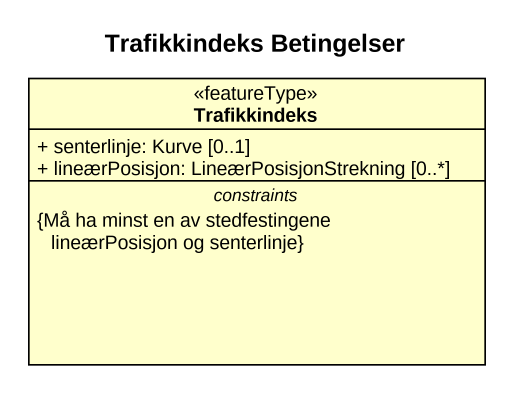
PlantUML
@startuml
title Trafikkindeks Betingelser
hide circle
hide empty members
skinparam classAttributeIconSize 0
class Trafikkindeks <<featureType>> {
  + senterlinje: Kurve [0..1]
  + lineærPosisjon: LineærPosisjonStrekning [0..*]
  -- constraints --
  {Må ha minst en av stedfestingene lineærPosisjon og senterlinje}
}
@enduml
